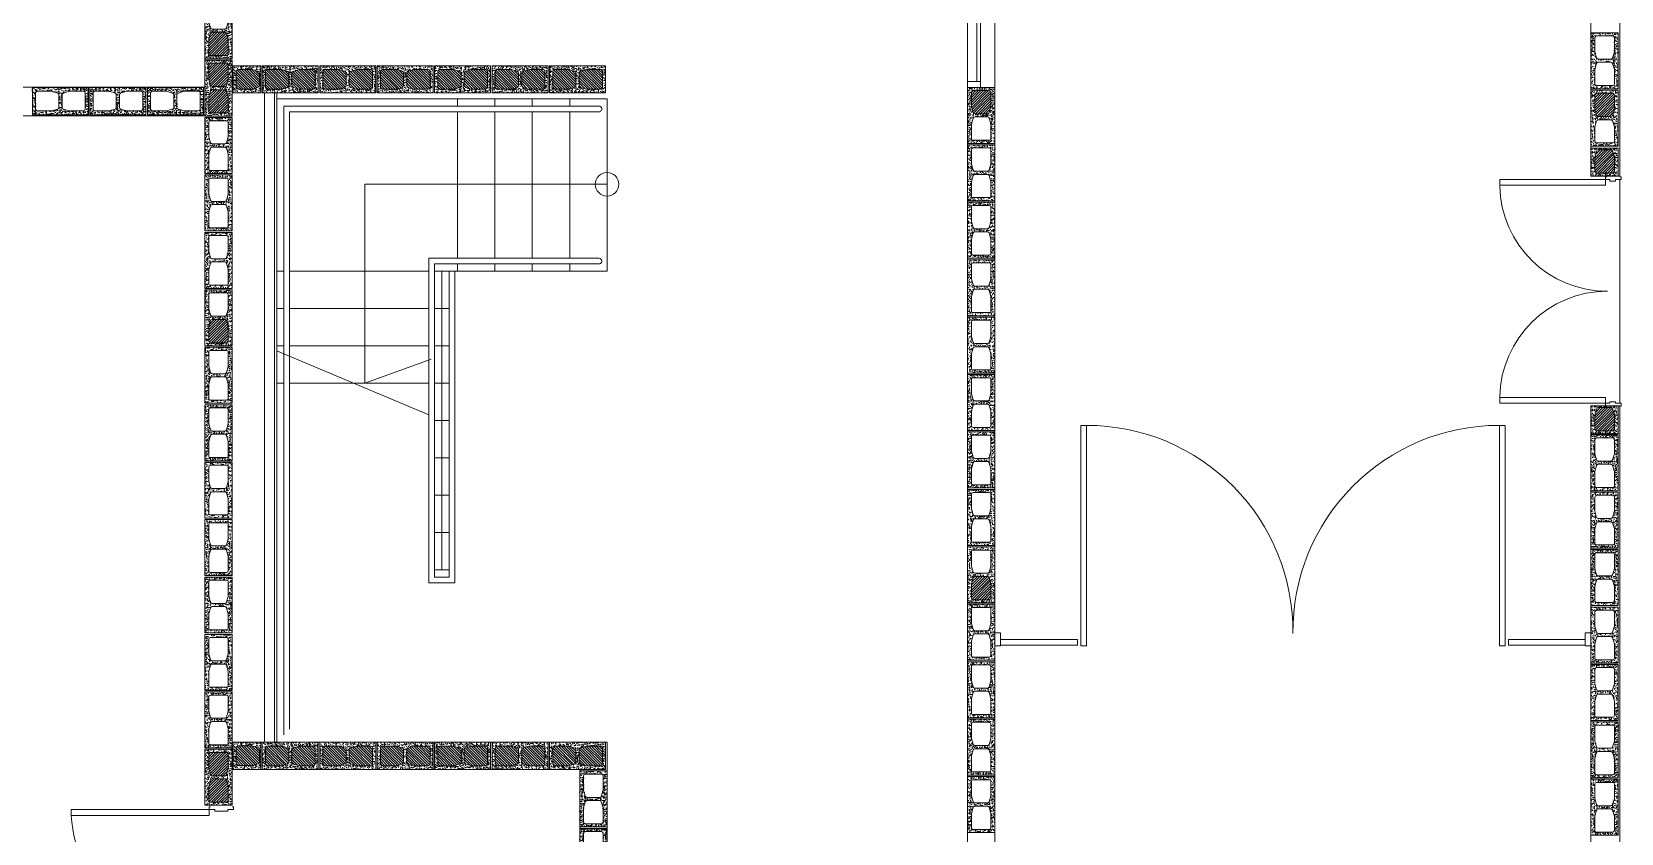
# Model space of a CAD drawing. Header units: millimetres. Extents: x 64 to 283, y 16 to 153.
# Drawn here: x 247.55 to 258.61, y 115.02 to 120.6 of the extents above; entities that cross this region are included whole.
import ezdxf

# ---------------------------------------------------------------- set-up
doc = ezdxf.new("R2010")
doc.units = ezdxf.units.MM
doc.linetypes.add('DASHED2', pattern=[0.375, 0.25, -0.125])
for name, color, linetype, lineweight in [('01-MAMP_', 3, 'Continuous', 0), ('A-CARPINTERIAS', 252, 'Continuous', 0), ('ARQ', 1, 'Continuous', 0), ('HATCH_1', 253, 'Continuous', 0), ('MAMP_BLOQUE_HORMIGON_BLOQU', 67, 'Continuous', 0), ('MURO', 3, 'Continuous', 0), ('MURO_VISTA', 252, 'Continuous', 0)]:
    doc.layers.add(name, color=color, linetype=linetype, lineweight=lineweight)
pattern_1 = [(315, (329.220826, 127.711566), (0.0088388348, 0.0088388348), [])]
pattern_2 = [(315, (328.820826, 127.711566), (0.0088388348, 0.0088388348), [])]
pattern_3 = [(315, (328.420826, 127.711566), (0.0088388348, 0.0088388348), [])]
pattern_4 = [(315, (328.020826, 127.711566), (0.0088388348, 0.0088388348), [])]
pattern_5 = [(315, (329.220826, 132.422769), (0.0088388348, 0.0088388348), [])]
pattern_6 = [(315, (328.820826, 132.422769), (0.0088388348, 0.0088388348), [])]
pattern_7 = [(315, (328.420826, 132.422769), (0.0088388348, 0.0088388348), [])]
pattern_8 = [(315, (328.020826, 132.422769), (0.0088388348, 0.0088388348), [])]
pattern_9 = [(315, (329.620826, 127.712922), (0.0088388348, 0.0088388348), [])]
pattern_10 = [(315, (329.620826, 132.424125), (0.0088388348, 0.0088388348), [])]
pattern_11 = [(315, (327.620826, 132.424125), (0.0088388348, 0.0088388348), [])]
pattern_12 = [(315, (327.620826, 127.712922), (0.0088388348, 0.0088388348), [])]

# ---------------------------------------------------------------- blocks, each defined once
blk = doc.blocks.new('A$C2D8E3321')
at = {"layer": 'MAMP_BLOQUE_HORMIGON_BLOQU', "linetype": 'Continuous'}
h = blk.add_hatch(dxfattribs=at)
h.set_pattern_fill('AR-CONC', color=253, scale=0.2, style=0)
h.set_pattern_definition([(50, (-279883.144, 27804.65), (36.4369338, -3.187817), [3.81, -41.91]), (355, (-279883.144, 27804.65), (-7.0486843, 38.211369), [3.048, -33.528117]), (100.451445, (-279880.108, 27804.384), (29.3882494, 35.0235504), [3.238002, -35.618049]), (46.1842, (-279883.144, 27814.81), (54.215808, -8.4084656), [5.715, -62.865]), (96.635558, (-279878.626, 27814.11), (47.480827, 49.485225), [4.857005, -53.427122]), (351.184151, (-279883.144, 27814.81), (47.480827, 49.485225), [4.571993, -50.291946]), (21, (-279878.064, 27812.27), (30.3228783, -20.4530396), [3.81, -41.91]), (326, (-279878.064, 27812.27), (12.3604057, 36.837593), [3.048, -33.528]), (71.451445, (-279875.537, 27810.566), (42.683284, 16.3845538), [3.238002, -35.6179875]), (37.5, (-279883.144, 27804.65), (0.61772065, 16.9110078), [0, -33.1216, 0, -34.036, 0, -33.655]), (7.5, (-279883.144, 27804.65), (13.3639325, 20.036115), [0, -19.4056, 0, -32.3596, 0, -12.827]), (327.5, (-279894.472, 27804.65), (27.11811903, -1.1457488), [0, -12.7, 0, -39.624, 0, -52.578]), (317.5, (-279899.552, 27804.65), (29.6258363, 5.0852982), [0, -16.51, 0, -26.3144, 0, -37.338])])
h.paths.add_polyline_path([(0, 190), (0, 0), (390, 0), (390, 190)])
h.paths.add_polyline_path([(214, 150), (256, 163), (356, 163, -0.414214), (368, 151), (368, 39, -0.414214), (356, 27), (256, 27), (214, 39, -0.315202), (206, 51), (206, 139, -0.315202)], flags=16)
h.paths.add_polyline_path([(184, 139), (184, 51, -0.315202), (176, 39), (134, 27), (34, 27, -0.414214), (22, 39), (22, 151, -0.414214), (34, 163), (134, 163), (176, 150, -0.315202)], flags=16)
for p, q in [((390, 190), (0, 190)), ((0, 190), (0, 0)), ((22, 151), (22, 39)), ((34, 163), (134, 163)), ((176, 150), (134, 163)), ((184, 139), (184, 51)), ((206, 139), (206, 51)), ((214, 150), (256, 163)), ((356, 163), (256, 163)), ((368, 151), (368, 39)), ((390, 190), (390, 0)), ((34, 27), (134, 27)), ((176, 39), (134, 27)), ((214, 39), (256, 27)), ((356, 27), (256, 27)), ((390, 0), (0, 0))]:
    blk.add_line(p, q)
for centre, start, end in [((34, 151), 90, 180), ((172, 139), 0, 69.9797), ((218, 139), 110.0203, 180), ((356, 151), 0, 90), ((34, 39), 180, 270), ((172, 51), 290.0203, 0), ((218, 51), 180, 249.9797), ((356, 39), 270, 0)]:
    blk.add_arc(centre, 12, start, end)
blk = doc.blocks.new('VANO_1_60')
at = {"layer": 'A-CARPINTERIAS', "color": 2, "elevation": 319.118619}
for points in [[(1061665.085872, 653093.376757), (1061665.085872, 653103.376757), (1061685.085872, 653103.376757), (1061685.085872, 653063.376757), (1061695.085872, 653063.376757), (1061695.085872, 653023.376757), (1061685.085872, 653023.376757), (1061685.085872, 652993.376757), (1061665.085872, 652993.376757), (1061665.085872, 653003.376757)], [(1063262.427102, 653093.376757), (1063262.427102, 653103.376757), (1063242.427102, 653103.376757), (1063242.427102, 653063.376757), (1063232.427102, 653063.376757), (1063232.427102, 653023.376757), (1063242.427102, 653023.376757), (1063242.427102, 652993.376757), (1063262.427102, 652993.376757), (1063262.427102, 653003.376757)], [(1061685.085872, 652993.376757), (1061725.085872, 652993.376757), (1061725.085872, 652258.091266), (1061685.085872, 652258.091266), (1061685.085872, 652993.376757)], [(1063242.427102, 652993.376757), (1063202.427102, 652993.376757), (1063202.427102, 652258.091266), (1063242.427102, 652258.091266), (1063242.427102, 652993.376757)]]:
    blk.add_lwpolyline(points, dxfattribs=at)
at = {"layer": 'A-CARPINTERIAS'}
for centre, radius, start, end in [((1061716.319398, 653004.098216, -5100.048805), 746.119091, 270.993396, 0.302112), ((1063212.153156, 653007.715022, -5100.048805), 749.725106, 179.975747, 269.057884)]:
    blk.add_arc(centre, radius, start, end, dxfattribs=at)
blk = doc.blocks.new('VANO_1_00')
at = {"layer": 'A-CARPINTERIAS', "color": 2, "elevation": 1.747012}
for points in [[(1047898.651086, 654655.944493), (1047858.651086, 654655.944493), (1047858.651086, 655616.467644), (1047898.651086, 655616.467644), (1047898.651086, 654655.944493)], [(1046918.649457, 654645.942824), (1046918.649457, 654655.942824), (1046938.649457, 654655.942824), (1046938.649457, 654615.942824), (1046948.649457, 654615.942824), (1046948.65, 654525.93421), (1046938.65, 654525.93421), (1046938.65, 654485.934209), (1046918.65, 654485.934209), (1046918.65, 654495.934209)], [(1047918.650543, 654645.944493), (1047918.650543, 654655.944493), (1047898.650543, 654655.944493), (1047898.650543, 654615.944493), (1047888.650543, 654615.944493), (1047888.65, 654525.935879), (1047898.65, 654525.935879), (1047898.65, 654485.935879), (1047918.65, 654485.935879), (1047918.65, 654495.935879)]]:
    blk.add_lwpolyline(points, dxfattribs=at)
at = {"layer": 'A-CARPINTERIAS'}
blk.add_arc((1047924.782823, 654632.269475, 1.747012), 986.417479, 93.844126, 178.624808, dxfattribs=at)

msp = doc.modelspace()

# ---------------------------------------------------------------- hatches: boundary and pattern name
at = {"layer": 'HATCH_1', "linetype": 'Continuous'}
h = msp.add_hatch(dxfattribs=at)
h.set_pattern_fill('LINE', color=40, scale=0.1, angle=225)
h.set_pattern_definition([(225, (260.997651, 42.338817), (0.0088388348, -0.0088388348), [])])
h.paths.add_polyline_path([(248.803, 120.601, 0.346235), (248.791, 120.592), (248.779, 120.551), (248.779, 120.451, 0.414214), (248.791, 120.439), (248.903, 120.439, 0.414214), (248.915, 120.451), (248.915, 120.551), (248.902, 120.593, 0.315202), (248.891, 120.601)])
h = msp.add_hatch(dxfattribs=at)
h.set_pattern_fill('LINE', color=40, scale=0.1, angle=225)
h.set_pattern_definition([(225, (260.997651, 41.938817), (0.0088388348, -0.0088388348), [])])
h.paths.add_polyline_path([(248.803, 120.223, -0.346235), (248.791, 120.232), (248.779, 120.273), (248.779, 120.373, -0.414214), (248.791, 120.385), (248.903, 120.385, -0.414214), (248.915, 120.373), (248.915, 120.273), (248.902, 120.231, -0.315202), (248.891, 120.223)])
h = msp.add_hatch(dxfattribs=at)
h.set_pattern_fill('LINE', color=40, scale=0.1, angle=315)
h.set_pattern_definition([(315, (327.41623, 132.424939), (0.0088388348, 0.0088388348), [])])
h.paths.add_polyline_path([(249.132, 120.23, -0.346235), (249.123, 120.219), (249.082, 120.206), (248.982, 120.206, -0.414214), (248.97, 120.218), (248.97, 120.33, -0.414214), (248.982, 120.342), (249.082, 120.342), (249.124, 120.33, -0.315202), (249.132, 120.318)])
h = msp.add_hatch(dxfattribs=at)
h.set_pattern_fill('LINE', color=40, scale=0.1, angle=315)
h.set_pattern_definition(pattern_11)
h.paths.add_polyline_path([(249.336, 120.23, -0.346235), (249.327, 120.218), (249.286, 120.206), (249.186, 120.206, -0.414214), (249.174, 120.218), (249.174, 120.33, -0.414214), (249.186, 120.342), (249.286, 120.342), (249.329, 120.329, -0.315202), (249.336, 120.318)])
h = msp.add_hatch(dxfattribs=at)
h.set_pattern_fill('LINE', color=40, scale=0.1, angle=315)
h.set_pattern_definition(pattern_11)
h.paths.add_polyline_path([(249.358, 120.23, 0.346235), (249.368, 120.218), (249.408, 120.206), (249.508, 120.206, 0.414214), (249.52, 120.218), (249.52, 120.33, 0.414214), (249.508, 120.342), (249.408, 120.342), (249.366, 120.329, 0.315202), (249.358, 120.318)])
h = msp.add_hatch(dxfattribs=at)
h.set_pattern_fill('LINE', color=40, scale=0.1, angle=315)
h.set_pattern_definition(pattern_8)
h.paths.add_polyline_path([(249.736, 120.228, -0.346235), (249.727, 120.217), (249.686, 120.204), (249.586, 120.204, -0.414214), (249.574, 120.216), (249.574, 120.328, -0.414214), (249.586, 120.34), (249.686, 120.34), (249.729, 120.327, -0.315202), (249.736, 120.316)])
h = msp.add_hatch(dxfattribs=at)
h.set_pattern_fill('LINE', color=40, scale=0.1, angle=315)
h.set_pattern_definition(pattern_8)
h.paths.add_polyline_path([(249.758, 120.228, 0.346235), (249.768, 120.217), (249.808, 120.204), (249.908, 120.204, 0.414214), (249.92, 120.216), (249.92, 120.328, 0.414214), (249.908, 120.34), (249.808, 120.34), (249.766, 120.327, 0.315202), (249.758, 120.316)])
h = msp.add_hatch(dxfattribs=at)
h.set_pattern_fill('LINE', color=40, scale=0.1, angle=315)
h.set_pattern_definition(pattern_7)
h.paths.add_polyline_path([(250.136, 120.228, -0.346235), (250.127, 120.217), (250.086, 120.204), (249.986, 120.204, -0.414214), (249.974, 120.216), (249.974, 120.328, -0.414214), (249.986, 120.34), (250.086, 120.34), (250.129, 120.327, -0.315202), (250.136, 120.316)])
h = msp.add_hatch(dxfattribs=at)
h.set_pattern_fill('LINE', color=40, scale=0.1, angle=315)
h.set_pattern_definition(pattern_7)
h.paths.add_polyline_path([(250.158, 120.228, 0.346235), (250.168, 120.217), (250.208, 120.204), (250.308, 120.204, 0.414214), (250.32, 120.216), (250.32, 120.328, 0.414214), (250.308, 120.34), (250.208, 120.34), (250.166, 120.327, 0.315202), (250.158, 120.316)])
h = msp.add_hatch(dxfattribs=at)
h.set_pattern_fill('LINE', color=40, scale=0.1, angle=315)
h.set_pattern_definition(pattern_6)
h.paths.add_polyline_path([(250.536, 120.228, -0.346235), (250.527, 120.217), (250.486, 120.204), (250.386, 120.204, -0.414214), (250.374, 120.216), (250.374, 120.328, -0.414214), (250.386, 120.34), (250.486, 120.34), (250.529, 120.327, -0.315202), (250.536, 120.316)])
h = msp.add_hatch(dxfattribs=at)
h.set_pattern_fill('LINE', color=40, scale=0.1, angle=315)
h.set_pattern_definition(pattern_6)
h.paths.add_polyline_path([(250.558, 120.228, 0.346235), (250.568, 120.217), (250.608, 120.204), (250.708, 120.204, 0.414214), (250.72, 120.216), (250.72, 120.328, 0.414214), (250.708, 120.34), (250.608, 120.34), (250.566, 120.327, 0.315202), (250.558, 120.316)])
h = msp.add_hatch(dxfattribs=at)
h.set_pattern_fill('LINE', color=40, scale=0.1, angle=315)
h.set_pattern_definition(pattern_5)
h.paths.add_polyline_path([(250.936, 120.228, -0.346235), (250.927, 120.217), (250.886, 120.204), (250.786, 120.204, -0.414214), (250.774, 120.216), (250.774, 120.328, -0.414214), (250.786, 120.34), (250.886, 120.34), (250.929, 120.327, -0.315202), (250.936, 120.316)])
h = msp.add_hatch(dxfattribs=at)
h.set_pattern_fill('LINE', color=40, scale=0.1, angle=315)
h.set_pattern_definition(pattern_5)
h.paths.add_polyline_path([(250.958, 120.228, 0.346235), (250.968, 120.217), (251.008, 120.204), (251.108, 120.204, 0.414214), (251.12, 120.216), (251.12, 120.328, 0.414214), (251.108, 120.34), (251.008, 120.34), (250.966, 120.327, 0.315202), (250.958, 120.316)])
h = msp.add_hatch(dxfattribs=at)
h.set_pattern_fill('LINE', color=40, scale=0.1, angle=315)
h.set_pattern_definition(pattern_10)
h.paths.add_polyline_path([(251.336, 120.23, -0.346235), (251.327, 120.218), (251.286, 120.206), (251.186, 120.206, -0.414214), (251.174, 120.218), (251.174, 120.33, -0.414214), (251.186, 120.342), (251.286, 120.342), (251.329, 120.329, -0.315202), (251.336, 120.318)])
h = msp.add_hatch(dxfattribs=at)
h.set_pattern_fill('LINE', color=40, scale=0.1, angle=315)
h.set_pattern_definition(pattern_10)
h.paths.add_polyline_path([(251.358, 120.23, 0.346235), (251.368, 120.218), (251.408, 120.206), (251.508, 120.206, 0.414214), (251.52, 120.218), (251.52, 120.33, 0.414214), (251.508, 120.342), (251.408, 120.342), (251.366, 120.329, 0.315202), (251.358, 120.318)])
h = msp.add_hatch(dxfattribs=at)
h.set_pattern_fill('LINE', color=40, scale=0.1, angle=225)
h.set_pattern_definition([(225, (260.997651, 41.938817), (0.0088388348, -0.0088388348), [])])
h.paths.add_polyline_path([(248.803, 120.201, 0.346235), (248.791, 120.192), (248.779, 120.151), (248.779, 120.051, 0.414214), (248.791, 120.039), (248.903, 120.039, 0.414214), (248.915, 120.051), (248.915, 120.151), (248.902, 120.193, 0.315202), (248.891, 120.201)])
h = msp.add_hatch(dxfattribs=at)
h.set_pattern_fill('LINE', color=40, scale=0.1, angle=225)
h.set_pattern_definition([(225, (266.307651, 41.749148), (0.0088388348, -0.0088388348), [])])
h.paths.add_polyline_path([(254.113, 120.033, -0.346235), (254.101, 120.043), (254.089, 120.083), (254.089, 120.183, -0.414214), (254.101, 120.195), (254.213, 120.195, -0.414214), (254.225, 120.183), (254.225, 120.083), (254.212, 120.041, -0.315202), (254.201, 120.033)])
h = msp.add_hatch(dxfattribs=at)
h.set_pattern_fill('LINE', color=40, scale=0.1, angle=225)
h.set_pattern_definition([(225, (270.647615, 41.729242), (0.0088388348, -0.0088388348), [])])
h.paths.add_polyline_path([(258.453, 120.014, -0.346235), (258.441, 120.023), (258.429, 120.064), (258.429, 120.164, -0.414214), (258.441, 120.176), (258.553, 120.176, -0.414214), (258.565, 120.164), (258.565, 120.064), (258.552, 120.021, -0.315202), (258.541, 120.014)])
h = msp.add_hatch(dxfattribs=at)
h.set_pattern_fill('LINE', color=40, scale=0.1, angle=45)
h.set_pattern_definition([(45, (246.347309, 198.065939), (-0.0088388348, 0.0088388348), [])])
h.paths.add_polyline_path([(258.542, 119.782, -0.346235), (258.553, 119.772), (258.566, 119.732), (258.566, 119.632, -0.414214), (258.554, 119.62), (258.442, 119.62, -0.414214), (258.43, 119.632), (258.43, 119.732), (258.443, 119.774, -0.315202), (258.454, 119.782)])
h = msp.add_hatch(dxfattribs=at)
h.set_pattern_fill('LINE', color=40, scale=0.1, angle=45)
h.set_pattern_definition([(45, (236.697277, 196.885508), (-0.0088388348, 0.0088388348), [])])
h.paths.add_polyline_path([(248.892, 118.601, -0.346235), (248.903, 118.592), (248.916, 118.551), (248.916, 118.451, -0.414214), (248.904, 118.439), (248.792, 118.439, -0.414214), (248.78, 118.451), (248.78, 118.551), (248.793, 118.593, -0.315202), (248.804, 118.601)])
h = msp.add_hatch(dxfattribs=at)
h.set_pattern_fill('LINE', color=40, scale=0.1, angle=45)
h.set_pattern_definition([(45, (246.347309, 196.270939), (-0.0088388348, 0.0088388348), [])])
h.paths.add_polyline_path([(258.542, 117.987, -0.346235), (258.553, 117.977), (258.566, 117.937), (258.566, 117.837, -0.414214), (258.554, 117.825), (258.442, 117.825, -0.414214), (258.43, 117.837), (258.43, 117.937), (258.443, 117.979, -0.315202), (258.454, 117.987)])
h = msp.add_hatch(dxfattribs=at)
h.set_pattern_fill('LINE', color=40, scale=0.1, angle=225)
h.set_pattern_definition([(225, (266.307651, 38.549148), (0.0088388348, -0.0088388348), [])])
h.paths.add_polyline_path([(254.113, 116.811, 0.346235), (254.101, 116.802), (254.089, 116.761), (254.089, 116.661, 0.414214), (254.101, 116.649), (254.213, 116.649, 0.414214), (254.225, 116.661), (254.225, 116.761), (254.212, 116.804, 0.315202), (254.201, 116.811)])
h = msp.add_hatch(dxfattribs=at)
h.set_pattern_fill('LINE', color=40, scale=0.1, angle=315)
h.set_pattern_definition([(315, (327.41623, 127.713737), (0.0088388348, 0.0088388348), [])])
h.paths.add_polyline_path([(249.132, 115.519, -0.346235), (249.123, 115.508), (249.082, 115.495), (248.982, 115.495, -0.414214), (248.97, 115.507), (248.97, 115.619, -0.414214), (248.982, 115.631), (249.082, 115.631), (249.124, 115.618, -0.315202), (249.132, 115.607)])
h = msp.add_hatch(dxfattribs=at)
h.set_pattern_fill('LINE', color=40, scale=0.1, angle=315)
h.set_pattern_definition(pattern_12)
h.paths.add_polyline_path([(249.336, 115.518, -0.346235), (249.327, 115.507), (249.286, 115.494), (249.186, 115.494, -0.414214), (249.174, 115.506), (249.174, 115.618, -0.414214), (249.186, 115.63), (249.286, 115.63), (249.329, 115.618, -0.315202), (249.336, 115.606)])
h = msp.add_hatch(dxfattribs=at)
h.set_pattern_fill('LINE', color=40, scale=0.1, angle=315)
h.set_pattern_definition(pattern_12)
h.paths.add_polyline_path([(249.358, 115.518, 0.346235), (249.368, 115.507), (249.408, 115.494), (249.508, 115.494, 0.414214), (249.52, 115.506), (249.52, 115.618, 0.414214), (249.508, 115.63), (249.408, 115.63), (249.366, 115.618, 0.315202), (249.358, 115.606)])
h = msp.add_hatch(dxfattribs=at)
h.set_pattern_fill('LINE', color=40, scale=0.1, angle=315)
h.set_pattern_definition(pattern_4)
h.paths.add_polyline_path([(249.736, 115.517, -0.346235), (249.727, 115.505), (249.686, 115.493), (249.586, 115.493, -0.414214), (249.574, 115.505), (249.574, 115.617, -0.414214), (249.586, 115.629), (249.686, 115.629), (249.729, 115.616, -0.315202), (249.736, 115.605)])
h = msp.add_hatch(dxfattribs=at)
h.set_pattern_fill('LINE', color=40, scale=0.1, angle=315)
h.set_pattern_definition(pattern_4)
h.paths.add_polyline_path([(249.758, 115.517, 0.346235), (249.768, 115.505), (249.808, 115.493), (249.908, 115.493, 0.414214), (249.92, 115.505), (249.92, 115.617, 0.414214), (249.908, 115.629), (249.808, 115.629), (249.766, 115.616, 0.315202), (249.758, 115.605)])
h = msp.add_hatch(dxfattribs=at)
h.set_pattern_fill('LINE', color=40, scale=0.1, angle=315)
h.set_pattern_definition(pattern_3)
h.paths.add_polyline_path([(250.136, 115.517, -0.346235), (250.127, 115.505), (250.086, 115.493), (249.986, 115.493, -0.414214), (249.974, 115.505), (249.974, 115.617, -0.414214), (249.986, 115.629), (250.086, 115.629), (250.129, 115.616, -0.315202), (250.136, 115.605)])
h = msp.add_hatch(dxfattribs=at)
h.set_pattern_fill('LINE', color=40, scale=0.1, angle=315)
h.set_pattern_definition(pattern_3)
h.paths.add_polyline_path([(250.158, 115.517, 0.346235), (250.168, 115.505), (250.208, 115.493), (250.308, 115.493, 0.414214), (250.32, 115.505), (250.32, 115.617, 0.414214), (250.308, 115.629), (250.208, 115.629), (250.166, 115.616, 0.315202), (250.158, 115.605)])
h = msp.add_hatch(dxfattribs=at)
h.set_pattern_fill('LINE', color=40, scale=0.1, angle=315)
h.set_pattern_definition(pattern_2)
h.paths.add_polyline_path([(250.536, 115.517, -0.346235), (250.527, 115.505), (250.486, 115.493), (250.386, 115.493, -0.414214), (250.374, 115.505), (250.374, 115.617, -0.414214), (250.386, 115.629), (250.486, 115.629), (250.529, 115.616, -0.315202), (250.536, 115.605)])
h = msp.add_hatch(dxfattribs=at)
h.set_pattern_fill('LINE', color=40, scale=0.1, angle=315)
h.set_pattern_definition(pattern_2)
h.paths.add_polyline_path([(250.558, 115.517, 0.346235), (250.568, 115.505), (250.608, 115.493), (250.708, 115.493, 0.414214), (250.72, 115.505), (250.72, 115.617, 0.414214), (250.708, 115.629), (250.608, 115.629), (250.566, 115.616, 0.315202), (250.558, 115.605)])
h = msp.add_hatch(dxfattribs=at)
h.set_pattern_fill('LINE', color=40, scale=0.1, angle=315)
h.set_pattern_definition(pattern_1)
h.paths.add_polyline_path([(250.936, 115.517, -0.346235), (250.927, 115.505), (250.886, 115.493), (250.786, 115.493, -0.414214), (250.774, 115.505), (250.774, 115.617, -0.414214), (250.786, 115.629), (250.886, 115.629), (250.929, 115.616, -0.315202), (250.936, 115.605)])
h = msp.add_hatch(dxfattribs=at)
h.set_pattern_fill('LINE', color=40, scale=0.1, angle=315)
h.set_pattern_definition(pattern_1)
h.paths.add_polyline_path([(250.958, 115.517, 0.346235), (250.968, 115.505), (251.008, 115.493), (251.108, 115.493, 0.414214), (251.12, 115.505), (251.12, 115.617, 0.414214), (251.108, 115.629), (251.008, 115.629), (250.966, 115.616, 0.315202), (250.958, 115.605)])
h = msp.add_hatch(dxfattribs=at)
h.set_pattern_fill('LINE', color=40, scale=0.1, angle=315)
h.set_pattern_definition(pattern_9)
h.paths.add_polyline_path([(251.336, 115.518, -0.346235), (251.327, 115.507), (251.286, 115.494), (251.186, 115.494, -0.414214), (251.174, 115.506), (251.174, 115.618, -0.414214), (251.186, 115.63), (251.286, 115.63), (251.329, 115.618, -0.315202), (251.336, 115.606)])
h = msp.add_hatch(dxfattribs=at)
h.set_pattern_fill('LINE', color=40, scale=0.1, angle=315)
h.set_pattern_definition(pattern_9)
h.paths.add_polyline_path([(251.358, 115.518, 0.346235), (251.368, 115.507), (251.408, 115.494), (251.508, 115.494, 0.414214), (251.52, 115.506), (251.52, 115.618, 0.414214), (251.508, 115.63), (251.408, 115.63), (251.366, 115.618, 0.315202), (251.358, 115.606)])
h = msp.add_hatch(dxfattribs=at)
h.set_pattern_fill('LINE', color=40, scale=0.1, angle=225)
h.set_pattern_definition([(225, (260.997651, 37.138817), (0.0088388348, -0.0088388348), [])])
h.paths.add_polyline_path([(248.803, 115.423, -0.346235), (248.791, 115.432), (248.779, 115.473), (248.779, 115.573, -0.414214), (248.791, 115.585), (248.903, 115.585, -0.414214), (248.915, 115.573), (248.915, 115.473), (248.902, 115.431, -0.315202), (248.891, 115.423)])
h = msp.add_hatch(dxfattribs=at)
h.set_pattern_fill('LINE', color=40, scale=0.1, angle=45)
h.set_pattern_definition([(45, (236.697277, 193.685508), (-0.0088388348, 0.0088388348), [])])
h.paths.add_polyline_path([(248.892, 115.401, -0.346235), (248.903, 115.392), (248.916, 115.351), (248.916, 115.251, -0.414214), (248.904, 115.239), (248.792, 115.239, -0.414214), (248.78, 115.251), (248.78, 115.351), (248.793, 115.393, -0.315202), (248.804, 115.401)])
at = {"layer": 'MAMP_BLOQUE_HORMIGON_BLOQU', "linetype": 'Continuous'}
h = msp.add_hatch(dxfattribs=at)
h.set_pattern_fill('AR-CONC', color=253, scale=0.0002, angle=180, style=0)
h.set_pattern_definition([(230, (525.83103, 92.56287), (-0.0364369338, 0.003187817), [0.00381, -0.04191]), (175, (525.83103, 92.56287), (0.0070486843, -0.038211369), [0.003048, -0.033528117]), (280.451445, (525.827994, 92.563135), (-0.0293882494, -0.0350235504), [0.003238002, -0.035618049]), (226.1842, (525.83103, 92.55271), (-0.054215808, 0.0084084656), [0.005715, -0.062865]), (276.635558, (525.82651, 92.55341), (-0.047480827, -0.049485225), [0.004857005, -0.053427122]), (171.184151, (525.83103, 92.55271), (-0.047480827, -0.049485225), [0.004571993, -0.050291946]), (201, (525.82595, 92.55525), (-0.0303228783, 0.0204530396), [0.00381, -0.04191]), (146, (525.82595, 92.55525), (-0.0123604057, -0.036837593), [0.003048, -0.033528]), (251.451445, (525.823423, 92.556953), (-0.042683284, -0.016384554), [0.003238002, -0.0356179875]), (217.5, (525.83103, 92.562869), (-0.00061772065, -0.0169110078), [0, -0.0331216, 0, -0.034036, 0, -0.033655]), (187.5, (525.83103, 92.562869), (-0.0133639325, -0.020036115), [0, -0.0194056, 0, -0.0323596, 0, -0.012827]), (147.5, (525.842358, 92.562869), (-0.02711811903, 0.0011457488), [0, -0.0127, 0, -0.039624, 0, -0.052578]), (137.5, (525.847438, 92.56287), (-0.0296258363, -0.0050852982), [0, -0.01651, 0, -0.0263144, 0, -0.037338])])
h.paths.add_polyline_path([(249.132, 120.229), (249.132, 120.317, 0.315202), (249.124, 120.328), (249.082, 120.341), (248.982, 120.341, 0.414214), (248.97, 120.329), (248.97, 120.217, 0.414214), (248.982, 120.205), (249.082, 120.205), (249.123, 120.217, 0.346235)], flags=16)
h.paths.add_polyline_path([(249.143, 120.368), (249.143, 120.178), (248.948, 120.178), (248.948, 120.368)])
h = msp.add_hatch(dxfattribs=at)
h.set_pattern_fill('AR-CONC', color=253, scale=0.0002, angle=270, style=0)
h.set_pattern_definition([(320, (286.20713, 396.480738), (-0.003187817, -0.0364369338), [0.00381, -0.04191]), (265, (286.20713, 396.48074), (0.038211369, 0.0070486843), [0.003048, -0.033528117]), (10.451445, (286.206864, 396.477702), (0.0350235504, -0.0293882494), [0.003238002, -0.035618049]), (316.1842, (286.21729, 396.48074), (-0.0084084656, -0.054215808), [0.005715, -0.062865]), (6.635558, (286.21659, 396.47622), (0.049485225, -0.047480827), [0.004857005, -0.053427122]), (261.184151, (286.21729, 396.48074), (0.049485225, -0.047480827), [0.004571993, -0.050291946]), (291, (286.21475, 396.475658), (-0.0204530396, -0.0303228783), [0.00381, -0.04191]), (236, (286.21475, 396.47566), (0.036837593, -0.0123604057), [0.003048, -0.033528]), (341.451445, (286.213046, 396.47313), (0.016384554, -0.042683284), [0.003238002, -0.0356179875]), (307.5, (286.20713, 396.480738), (0.0169110078, -0.00061772065), [0, -0.0331216, 0, -0.034036, 0, -0.033655]), (277.5, (286.20713, 396.480738), (0.020036115, -0.0133639325), [0, -0.0194056, 0, -0.0323596, 0, -0.012827]), (237.5, (286.20713, 396.492067), (-0.0011457488, -0.02711811903), [0, -0.0127, 0, -0.039624, 0, -0.052578]), (227.5, (286.20713, 396.497147), (0.0050852982, -0.0296258363), [0, -0.01651, 0, -0.0263144, 0, -0.037338])])
h.paths.add_polyline_path([(258.541, 119.782), (258.453, 119.782, 0.315202), (258.442, 119.774), (258.429, 119.732), (258.429, 119.632, 0.414214), (258.441, 119.62), (258.553, 119.62, 0.414214), (258.565, 119.632), (258.565, 119.732), (258.553, 119.772, 0.346235)], flags=16)
h.paths.add_polyline_path([(258.402, 119.793), (258.592, 119.793), (258.592, 119.598), (258.402, 119.598)])
h = msp.add_hatch(dxfattribs=at)
h.set_pattern_fill('AR-CONC', color=253, scale=0.0002, angle=270, style=0)
h.set_pattern_definition([(320, (286.20713, 394.685738), (-0.003187817, -0.0364369338), [0.00381, -0.04191]), (265, (286.20713, 394.68574), (0.038211369, 0.0070486843), [0.003048, -0.033528117]), (10.451445, (286.206864, 394.682702), (0.0350235504, -0.0293882494), [0.003238002, -0.035618049]), (316.1842, (286.21729, 394.68574), (-0.0084084656, -0.054215808), [0.005715, -0.062865]), (6.635558, (286.21659, 394.68122), (0.049485225, -0.047480827), [0.004857005, -0.053427122]), (261.184151, (286.21729, 394.68574), (0.049485225, -0.047480827), [0.004571993, -0.050291946]), (291, (286.21475, 394.680658), (-0.0204530396, -0.0303228783), [0.00381, -0.04191]), (236, (286.21475, 394.68066), (0.036837593, -0.0123604057), [0.003048, -0.033528]), (341.451445, (286.213046, 394.67813), (0.016384554, -0.042683284), [0.003238002, -0.0356179875]), (307.5, (286.20713, 394.685738), (0.0169110078, -0.00061772065), [0, -0.0331216, 0, -0.034036, 0, -0.033655]), (277.5, (286.20713, 394.685738), (0.020036115, -0.0133639325), [0, -0.0194056, 0, -0.0323596, 0, -0.012827]), (237.5, (286.20713, 394.697067), (-0.0011457488, -0.02711811903), [0, -0.0127, 0, -0.039624, 0, -0.052578]), (227.5, (286.20713, 394.702147), (0.0050852982, -0.0296258363), [0, -0.01651, 0, -0.0263144, 0, -0.037338])])
h.paths.add_polyline_path([(258.541, 117.987), (258.453, 117.987, 0.315202), (258.442, 117.979), (258.429, 117.937), (258.429, 117.837, 0.414214), (258.441, 117.825), (258.553, 117.825, 0.414214), (258.565, 117.837), (258.565, 117.937), (258.553, 117.977, 0.346235)], flags=16)
h.paths.add_polyline_path([(258.402, 117.998), (258.592, 117.998), (258.592, 117.803), (258.402, 117.803)])
h = msp.add_hatch(dxfattribs=at)
h.set_pattern_fill('AR-CONC', color=253, scale=0.0002, angle=180, style=0)
h.set_pattern_definition([(230, (525.83103, 87.851666), (-0.0364369338, 0.003187817), [0.00381, -0.04191]), (175, (525.83103, 87.851666), (0.0070486843, -0.038211369), [0.003048, -0.033528117]), (280.451445, (525.827994, 87.851932), (-0.0293882494, -0.0350235504), [0.003238002, -0.035618049]), (226.1842, (525.83103, 87.841506), (-0.054215808, 0.0084084656), [0.005715, -0.062865]), (276.635558, (525.82651, 87.842207), (-0.047480827, -0.049485225), [0.004857005, -0.053427122]), (171.184151, (525.83103, 87.841506), (-0.047480827, -0.049485225), [0.004571993, -0.050291946]), (201, (525.82595, 87.844046), (-0.0303228783, 0.0204530396), [0.00381, -0.04191]), (146, (525.82595, 87.844046), (-0.0123604057, -0.036837593), [0.003048, -0.033528]), (251.451445, (525.823423, 87.84575), (-0.042683284, -0.016384554), [0.003238002, -0.0356179875]), (217.5, (525.83103, 87.851666), (-0.00061772065, -0.0169110078), [0, -0.0331216, 0, -0.034036, 0, -0.033655]), (187.5, (525.83103, 87.851666), (-0.0133639325, -0.020036115), [0, -0.0194056, 0, -0.0323596, 0, -0.012827]), (147.5, (525.842358, 87.851666), (-0.02711811903, 0.0011457488), [0, -0.0127, 0, -0.039624, 0, -0.052578]), (137.5, (525.847438, 87.851666), (-0.0296258363, -0.0050852982), [0, -0.01651, 0, -0.0263144, 0, -0.037338])])
h.paths.add_polyline_path([(249.132, 115.518), (249.132, 115.606, 0.315202), (249.124, 115.617), (249.082, 115.63), (248.982, 115.63, 0.414214), (248.97, 115.618), (248.97, 115.506, 0.414214), (248.982, 115.494), (249.082, 115.494), (249.123, 115.506, 0.346235)], flags=16)
h.paths.add_polyline_path([(249.143, 115.656), (249.143, 115.466), (248.948, 115.466), (248.948, 115.656)])

# ---------------------------------------------------------------- linework, layer by layer
at = {"layer": '01-MAMP_'}
msp.add_line((248.752, 120.218), (248.752, 120.018), dxfattribs=at)
for points in [[(248.752, 120.218), (246.652, 120.218)], [(246.652, 120.018), (248.752, 120.018)]]:
    msp.add_lwpolyline(points, dxfattribs=at)
at = {"layer": 'A-CARPINTERIAS'}
msp.add_line((254.127, 120.257, 1.067), (254.126, 126.377, 1.066), dxfattribs=at)
for points, elevation in [([(254.152, 126.377), (254.152, 120.257), (254.062, 120.257), (254.062, 126.377)], 1.066), ([(254.152, 120.217), (254.152, 120.257), (254.062, 120.257), (254.062, 120.217)], 1.064)]:
    msp.add_lwpolyline(points, close=True, dxfattribs=dict(at, elevation=elevation))
at = {"layer": 'A-CARPINTERIAS', "color": 2, "elevation": -0.637}
for points in [[(254.85, 116.327), (254.89, 116.327), (254.89, 117.863), (254.85, 117.863), (254.85, 116.327)], [(257.805, 116.327), (257.765, 116.327), (257.765, 117.863), (257.805, 117.863), (257.805, 116.327)]]:
    msp.add_lwpolyline(points, dxfattribs=at)
at = {"layer": 'A-CARPINTERIAS', "color": 2}
for points, elevation in [([(254.292, 116.417), (254.292, 116.327), (254.252, 116.327), (254.252, 116.417)], 1.066), ([(258.362, 116.417), (258.362, 116.327), (258.402, 116.327), (258.402, 116.417)], 1.066), ([(254.292, 116.332), (254.292, 116.372), (254.828, 116.372), (254.828, 116.332)], 0.001), ([(258.362, 116.332), (258.362, 116.372), (257.827, 116.372), (257.827, 116.332)], 0.001)]:
    msp.add_lwpolyline(points, close=True, dxfattribs=dict(at, elevation=elevation))
at = {"layer": 'A-CARPINTERIAS'}
for centre, start, end in [((254.893, 116.429, -6.057), 359.3617, 89.9718), ((257.761, 116.429, -6.057), 90.0282, 180.6383)]:
    msp.add_arc(centre, 1.434, start, end, dxfattribs=at)
at = {"layer": 'ARQ', "linetype": 'DASHED2', "elevation": 0.031}
msp.add_lwpolyline([(210.052, 120.218), (210.052, 126.218), (248.752, 126.218), (248.752, 120.218)], dxfattribs=at)
at = {"layer": 'MAMP_BLOQUE_HORMIGON_BLOQU'}
for p, q in [((249.143, 120.368), (248.948, 120.368)), ((248.948, 120.178), (248.948, 120.368)), ((249.143, 120.368), (248.948, 120.368)), ((248.97, 120.217), (248.97, 120.329)), ((248.982, 120.341), (249.082, 120.341)), ((249.124, 120.328), (249.082, 120.341)), ((249.132, 120.229), (249.132, 120.317)), ((249.143, 120.178), (249.143, 120.368)), ((249.143, 120.178), (248.948, 120.178)), ((248.948, 120.178), (249.143, 120.178)), ((248.982, 120.205), (249.082, 120.205)), ((249.124, 120.218), (249.082, 120.205)), ((258.402, 119.793, 1.066), (258.402, 119.598, 1.066)), ((258.592, 119.793, 1.066), (258.402, 119.793, 1.066)), ((258.402, 119.793, 1.066), (258.402, 119.598, 1.066)), ((258.442, 119.774, 1.066), (258.429, 119.732, 1.066)), ((258.429, 119.632, 1.066), (258.429, 119.732, 1.066)), ((258.541, 119.782, 1.066), (258.453, 119.782, 1.066)), ((258.552, 119.774, 1.066), (258.565, 119.732, 1.066)), ((258.565, 119.632, 1.066), (258.565, 119.732, 1.066)), ((258.592, 119.793, 1.066), (258.592, 119.598, 1.066)), ((258.592, 119.598, 1.066), (258.592, 119.793, 1.066)), ((258.553, 119.62, 1.066), (258.441, 119.62, 1.066)), ((258.592, 119.598, 1.066), (258.402, 119.598, 1.066)), ((258.402, 117.998, 0.427), (258.402, 117.803, 0.427)), ((258.592, 117.998, 0.427), (258.402, 117.998, 0.427)), ((258.402, 117.998, 0.427), (258.402, 117.803, 0.427)), ((258.442, 117.979, 0.427), (258.429, 117.937, 0.427)), ((258.541, 117.987, 0.427), (258.453, 117.987, 0.427)), ((258.552, 117.979, 0.427), (258.565, 117.937, 0.427)), ((258.592, 117.998, 0.427), (258.592, 117.803, 0.427)), ((258.592, 117.803, 0.427), (258.592, 117.998, 0.427)), ((258.429, 117.837, 0.427), (258.429, 117.937, 0.427)), ((258.565, 117.837, 0.427), (258.565, 117.937, 0.427)), ((258.592, 117.803, 0.427), (258.402, 117.803, 0.427)), ((258.553, 117.825, 0.427), (258.441, 117.825, 0.427)), ((249.143, 115.656), (248.948, 115.656)), ((248.948, 115.466), (248.948, 115.656)), ((249.143, 115.656), (248.948, 115.656)), ((248.982, 115.63), (249.082, 115.63)), ((249.124, 115.617), (249.082, 115.63)), ((249.143, 115.466), (249.143, 115.656)), ((248.97, 115.506), (248.97, 115.618)), ((249.132, 115.518), (249.132, 115.606)), ((249.143, 115.466), (248.948, 115.466)), ((248.948, 115.466), (249.143, 115.466)), ((248.982, 115.494), (249.082, 115.494)), ((249.124, 115.506), (249.082, 115.494))]:
    msp.add_line(p, q, dxfattribs=at)
for centre, start, end in [((248.982, 120.329), 90, 180), ((249.12, 120.317), 0, 69.9797), ((249.12, 120.317), 0, 69.9797), ((248.982, 120.217), 180, 270), ((249.12, 120.229), 290.0203, 0), ((258.453, 119.77, 1.066), 90, 159.9797), ((258.453, 119.77, 1.066), 90, 159.9797), ((258.541, 119.77, 1.066), 20.0203, 90), ((258.441, 119.632, 1.066), 180, 270), ((258.553, 119.632, 1.066), 270, 0), ((258.453, 117.975, 0.427), 90, 159.9797), ((258.453, 117.975, 0.427), 90, 159.9797), ((258.541, 117.975, 0.427), 20.0203, 90), ((258.441, 117.837, 0.427), 180, 270), ((258.553, 117.837, 0.427), 270, 0), ((248.982, 115.618), 90, 180), ((249.12, 115.606), 0, 69.9797), ((249.12, 115.606), 0, 69.9797), ((248.982, 115.506), 180, 270), ((249.12, 115.518), 290.0203, 0)]:
    msp.add_arc(centre, 0.012, start, end, dxfattribs=at)
at = {"layer": 'MURO'}
msp.add_line((249.253, 115.656, -0.008), (249.253, 120.178, 1.083), dxfattribs=at)
for points, elevation in [([(258.402, 119.598), (258.402, 131.398), (258.602, 131.398), (258.602, 119.598)], 1.066), ([(258.602, 110.598), (258.602, 117.998), (258.402, 117.998), (258.402, 110.598)], 0.427)]:
    msp.add_lwpolyline(points, close=True, dxfattribs=dict(at, elevation=elevation))
at = {"layer": 'MURO', "elevation": 1.066}
msp.add_lwpolyline([(254.062, 104.418), (254.252, 104.418), (254.252, 120.217), (254.062, 120.217), (254.062, 104.608)], dxfattribs=at)
at = {"layer": 'MURO'}
msp.add_lwpolyline([(248.942, 112.035), (251.362, 112.035), (251.362, 111.059), (251.553, 111.059), (251.552, 115.656), (248.942, 115.656), (248.942, 115.466), (251.362, 115.466), (251.362, 112.185), (248.942, 112.185), (248.942, 112.035)], dxfattribs=at)
at = {"layer": 'MURO_VISTA'}
for p, q in [((254.252, 126.417, 1.066), (254.252, 120.217, 1.066)), ((249.168, 115.656, -0.006), (249.168, 120.178, 1.082)), ((249.238, 115.656, -0.009), (249.238, 120.178, 1.083)), ((251.552, 120.137, 1.064), (249.252, 120.137, 1.064)), ((251.496, 120.087, 1.064), (249.302, 120.087, 1.064)), ((249.302, 120.087, 1.064), (249.302, 118.157, 1.064)), ((250.512, 120.137, 1.064), (250.512, 120.087, 1.064)), ((250.772, 120.137, 1.064), (250.772, 120.087, 1.064)), ((251.032, 120.137, 1.064), (251.032, 120.087, 1.064)), ((251.292, 120.137, 1.064), (251.292, 120.087, 1.064)), ((251.552, 120.137, 1.064), (251.552, 118.937, 1.064)), ((251.552, 120.137, 1.064), (251.552, 118.947, 1.064)), ((251.552, 120.137, 1.064), (251.552, 120.087, 1.064)), ((251.496, 120.047, 1.064), (249.342, 120.047, 1.064)), ((249.342, 120.047, 1.064), (249.342, 118.157, 1.064)), ((250.512, 120.047, 1.064), (250.512, 119.027, 1.064)), ((250.772, 120.047, 1.064), (250.772, 119.027, 1.064)), ((251.032, 120.047, 1.064), (251.032, 119.027, 1.064)), ((251.292, 120.047, 1.064), (251.292, 119.027, 1.064)), ((251.552, 120.047, 1.064), (251.552, 119.027, 1.064)), ((251.552, 119.542, 1.064), (249.867, 119.542, 1.064)), ((249.867, 118.157, 1.064), (249.867, 119.542, 1.064)), ((258.602, 119.574, 1.066), (258.602, 118.018, 1.064)), ((250.312, 119.027, 1.07), (250.312, 116.767, 1.064)), ((250.312, 119.027, 1.07), (251.496, 119.027, 1.064)), ((250.352, 118.987, 1.07), (250.352, 116.807, 1.064)), ((250.352, 118.987, 1.07), (251.496, 118.987, 1.064)), ((250.512, 118.987, 1.064), (250.512, 118.937, 1.064)), ((250.772, 118.987, 1.064), (250.772, 118.937, 1.064)), ((251.032, 118.987, 1.064), (251.032, 118.937, 1.064)), ((251.292, 118.987, 1.064), (251.292, 118.937, 1.064)), ((251.552, 118.987, 1.064), (251.552, 118.937, 1.064)), ((249.302, 118.937, 1.064), (249.252, 118.937, 1.064)), ((250.312, 118.937, 1.064), (249.342, 118.937, 1.064)), ((251.552, 118.937, 1.064), (250.352, 118.937, 1.064)), ((250.402, 118.937, 1.064), (250.402, 117.897, 1.064)), ((250.452, 118.937, 1.07), (250.452, 116.807, 1.064)), ((250.492, 118.937, 1.07), (250.492, 116.767, 1.064)), ((249.302, 118.677, 1.064), (249.252, 118.677, 1.064)), ((250.312, 118.677, 1.064), (249.342, 118.677, 1.064)), ((250.452, 118.677, 1.064), (250.352, 118.677, 1.064)), ((249.302, 118.417, 1.064), (249.252, 118.417, 1.064)), ((250.312, 118.417, 1.064), (249.342, 118.417, 1.064)), ((250.452, 118.417, 1.064), (250.352, 118.417, 1.064)), ((250.312, 117.936, 1.064), (249.259, 118.379, 1.067)), ((249.302, 118.157, 1.064), (249.252, 118.157, 1.064)), ((249.302, 118.157, 1.064), (249.302, 115.707, 1.064)), ((250.312, 118.157, 1.064), (249.342, 118.157, 1.064)), ((249.342, 118.157, 1.064), (249.342, 115.747, 1.064)), ((250.452, 118.157, 1.064), (250.352, 118.157, 1.064)), ((250.452, 117.897, 1.064), (250.352, 117.897, 1.064)), ((250.402, 117.897, 1.064), (250.402, 116.857, 1.064)), ((250.452, 117.637, 1.064), (250.352, 117.637, 1.064)), ((250.452, 117.377, 1.064), (250.352, 117.377, 1.064)), ((250.452, 117.117, 1.064), (250.352, 117.117, 1.064)), ((250.452, 116.857, 1.064), (250.352, 116.857, 1.064)), ((250.492, 116.767, 1.064), (250.312, 116.767, 1.064)), ((250.452, 116.807, 1.064), (250.352, 116.807, 1.064))]:
    msp.add_line(p, q, dxfattribs=at)
at = {"layer": 'MURO_VISTA', "color": 5}
msp.add_line((249.867, 118.157, 1.064), (250.328, 118.324, 1.063), dxfattribs=at)
msp.add_circle((251.552, 119.542, 1.064), 0.0822, dxfattribs=at)
at = {"layer": 'MURO_VISTA'}
for centre in [(251.496, 120.067, 1.064), (251.496, 119.007, 1.064)]:
    msp.add_arc(centre, 0.02, 269.7987, 90.2013, dxfattribs=at)

# ---------------------------------------------------------------- block references
at = {"layer": 'A-CARPINTERIAS', "color": 2, "xscale": 0.001, "yscale": 0.001, "zscale": 0.001, "rotation": 270}
msp.add_blockref('VANO_1_60', (-394.491, 1181.26, 0.745), dxfattribs=at)
at = {"layer": 'MAMP_BLOQUE_HORMIGON_BLOQU', "color": 251, "xscale": 0.001, "yscale": 0.001, "zscale": 0.001, "rotation": 270}
for p in [(248.752, 120.807, 1.064), (258.402, 120.598, 1.066), (248.752, 120.407, 1.064), (258.402, 120.198, 1.066), (248.752, 120.007, 1.064), (254.062, 119.817, 1.066), (248.752, 119.607, 1.064), (254.062, 119.417, 1.066), (248.752, 119.207, 1.064), (254.062, 119.017, 1.066), (248.752, 118.807, 1.064), (254.062, 118.617, 1.066), (248.752, 118.407, 1.064), (254.062, 118.217, 1.066), (248.752, 118.007, 1.064), (254.062, 117.817, 1.066), (258.402, 117.798, 1.066), (248.752, 117.607, 1.064), (254.062, 117.417, 1.066), (258.402, 117.398, 1.066), (248.752, 117.207, 1.064), (254.062, 117.017, 1.066), (258.402, 116.998, 1.066), (248.752, 116.807, 1.064), (254.062, 116.617, 1.066), (258.402, 116.598, 1.066), (248.752, 116.407, 1.064), (254.062, 116.217, 1.066), (258.402, 116.198, 1.066), (248.752, 116.007, 1.064), (254.062, 115.817, 1.066), (258.402, 115.798, 1.066), (248.752, 115.607, 1.064), (251.362, 115.456), (254.062, 115.417, 1.066), (258.402, 115.398, 1.066), (251.362, 115.056)]:
    msp.add_blockref('A$C2D8E3321', p, dxfattribs=at)
at = {"layer": 'MAMP_BLOQUE_HORMIGON_BLOQU', "color": 251, "xscale": 0.001, "yscale": 0.001, "zscale": 0.001}
for p in [(249.152, 120.178, 5.317), (249.552, 120.178, 4.678), (249.952, 120.178, 4.04), (250.352, 120.178, 3.402), (250.752, 120.178, 2.764), (251.152, 120.178, 2.126), (247.552, 120.027, 1.915), (247.952, 120.027, 1.276), (248.352, 120.027, 0.638), (249.152, 115.466, 5.317), (249.552, 115.466, 4.678), (249.952, 115.466, 4.04), (250.352, 115.466, 3.402), (250.752, 115.466, 2.764), (251.152, 115.466, 2.126)]:
    msp.add_blockref('A$C2D8E3321', p, dxfattribs=at)
at = {"layer": 'MURO_VISTA', "xscale": 0.001, "yscale": 0.001, "zscale": 0.001}
for name, p, rotation in [('A$C2D8E3321', (254.062, 120.217, 1.066), 270), ('VANO_1_00', (903.438, -932.712, 1.062), 90)]:
    msp.add_blockref(name, p, dxfattribs=dict(at, rotation=rotation))

doc.saveas('drawing.dxf')
